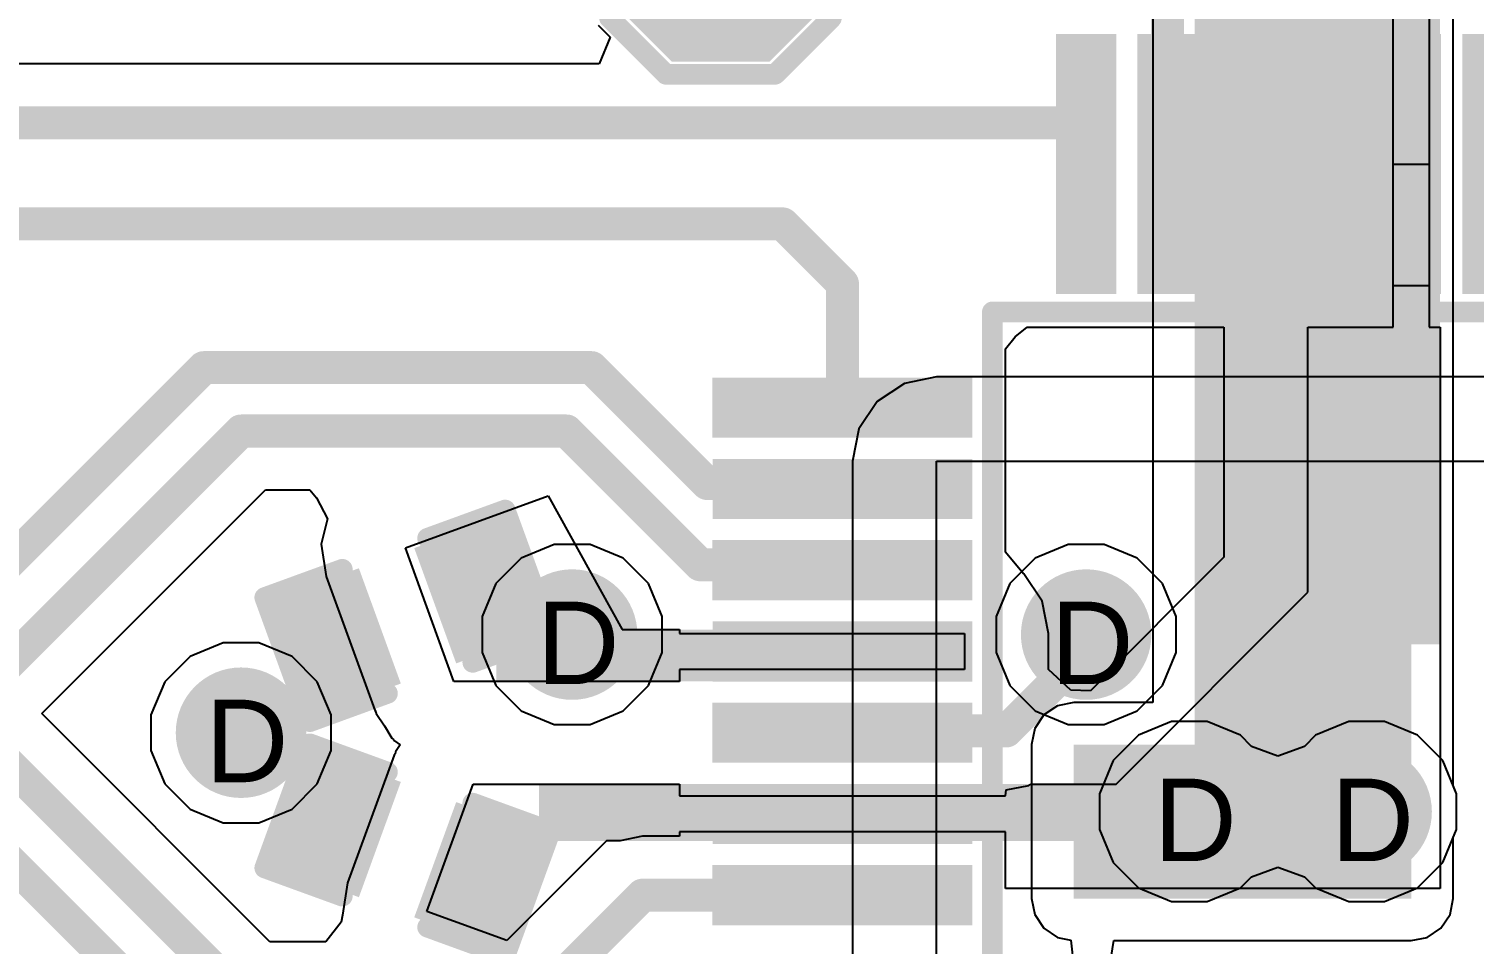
# Model space of a CAD drawing. Header units: inches. Extents: x 0 to 5032, y 0 to 5323.
# Drawn here: x 153.42 to 162.31, y 41.96 to 47.59 of the extents above; entities that cross this region are included whole.
import ezdxf

# ---------------------------------------------------------------- set-up
doc = ezdxf.new("R2010")
doc.units = ezdxf.units.IN
for name, color, linetype in [('Bottom Layer', 5, 'Continuous'), ('Bottom Solder', 6, 'Continuous'), ('Drill Drawing', 1, 'Continuous'), ('Layer 1', 16, 'Continuous'), ('Layer 2', 76, 'Continuous'), ('Top Layer', 1, 'Continuous'), ('Top Overlay', 2, 'Continuous'), ('Top Paste', 8, 'Continuous'), ('Top Solder', 216, 'Continuous'), ('Via Holes', 16, 'Continuous')]:
    doc.layers.add(name, color=color, linetype=linetype)
doc.styles.add('Arial', font='', dxfattribs={"height": 0.2})
doc.styles.get('Arial').set_extended_font_data('Arial')

# ---------------------------------------------------------------- blocks, each defined once
blk = doc.blocks.new('C___0402_30')
at = {"layer": 'Top Layer'}
for points in [[(-0.6985, -0.3175), (-0.6985, 0.3175), (-0.2413, 0.3175), (-0.2413, -0.3175)], [(0.2413, -0.3175), (0.2413, 0.3175), (0.6985, 0.3175), (0.6985, -0.3175)]]:
    blk.add_hatch(color=1, dxfattribs=at).paths.add_polyline_path(points)
at = {"layer": 'Top Paste'}
for points in [[(-0.6985, -0.3175), (-0.6985, 0.3175), (-0.2413, 0.3175), (-0.2413, -0.3175)], [(0.2413, -0.3175), (0.2413, 0.3175), (0.6985, 0.3175), (0.6985, -0.3175)]]:
    blk.add_hatch(color=8, dxfattribs=at).paths.add_polyline_path(points)
at = {"layer": 'Top Solder'}
for points in [[(-0.7585, -0.3775), (-0.7585, 0.3775), (-0.1813, 0.3775), (-0.1813, -0.3775)], [(0.1813, -0.3775), (0.1813, 0.3775), (0.7585, 0.3775), (0.7585, -0.3775)]]:
    blk.add_hatch(color=216, dxfattribs=at).paths.add_polyline_path(points)
at = {"layer": 'Top Overlay'}
for points in [[(-0.7874, 0.4064, 0.127, 0.127, 0), (-0.2794, 0.4064, 0.127, 0.127, 0)], [(-0.7874, 0.4064, 0.127, 0.127, 0), (-0.7874, -0.4064, 0.127, 0.127, 0)], [(0.2794, 0.4064, 0.127, 0.127, 0), (0.7874, 0.4064, 0.127, 0.127, 0)], [(0.7874, 0.4064, 0.127, 0.127, 0), (0.7874, -0.4064, 0.127, 0.127, 0)], [(-0.7874, -0.4064, 0.127, 0.127, 0), (-0.2794, -0.4064, 0.127, 0.127, 0)], [(0.2794, -0.4064, 0.127, 0.127, 0), (0.7874, -0.4064, 0.127, 0.127, 0)]]:
    blk.add_lwpolyline(points, format="xyseb", dxfattribs=at)
for points in [[(-0.8191, 0.4064, 0.0635, 0.0635, 1), (-0.7556, 0.4064, 0.0635, 0.0635, 1)], [(-0.8191, 0.4064, 0.0635, 0.0635, 1), (-0.7556, 0.4064, 0.0635, 0.0635, 1)], [(-0.3111, 0.4064, 0.0635, 0.0635, 1), (-0.2476, 0.4064, 0.0635, 0.0635, 1)], [(0.2476, 0.4064, 0.0635, 0.0635, 1), (0.3111, 0.4064, 0.0635, 0.0635, 1)], [(0.7556, 0.4064, 0.0635, 0.0635, 1), (0.8191, 0.4064, 0.0635, 0.0635, 1)], [(0.7556, 0.4064, 0.0635, 0.0635, 1), (0.8191, 0.4064, 0.0635, 0.0635, 1)], [(-0.8191, -0.4064, 0.0635, 0.0635, 1), (-0.7556, -0.4064, 0.0635, 0.0635, 1)], [(-0.8191, -0.4064, 0.0635, 0.0635, 1), (-0.7556, -0.4064, 0.0635, 0.0635, 1)], [(-0.3111, -0.4064, 0.0635, 0.0635, 1), (-0.2476, -0.4064, 0.0635, 0.0635, 1)], [(0.2476, -0.4064, 0.0635, 0.0635, 1), (0.3111, -0.4064, 0.0635, 0.0635, 1)], [(0.7556, -0.4064, 0.0635, 0.0635, 1), (0.8191, -0.4064, 0.0635, 0.0635, 1)], [(0.7556, -0.4064, 0.0635, 0.0635, 1), (0.8191, -0.4064, 0.0635, 0.0635, 1)]]:
    blk.add_lwpolyline(points, format="xyseb", close=True, dxfattribs=at)
blk = doc.blocks.new('C___0402_41')
at = {"layer": 'Top Layer'}
for points in [[(-0.6985, -0.3175), (-0.6985, 0.3175), (-0.2413, 0.3175), (-0.2413, -0.3175)], [(0.2413, -0.3175), (0.2413, 0.3175), (0.6985, 0.3175), (0.6985, -0.3175)]]:
    blk.add_hatch(color=1, dxfattribs=at).paths.add_polyline_path(points)
at = {"layer": 'Top Paste'}
for points in [[(-0.6985, -0.3175), (-0.6985, 0.3175), (-0.2413, 0.3175), (-0.2413, -0.3175)], [(0.2413, -0.3175), (0.2413, 0.3175), (0.6985, 0.3175), (0.6985, -0.3175)]]:
    blk.add_hatch(color=8, dxfattribs=at).paths.add_polyline_path(points)
at = {"layer": 'Top Solder'}
for points in [[(-0.7585, -0.3775), (-0.7585, 0.3775), (-0.1813, 0.3775), (-0.1813, -0.3775)], [(0.1813, -0.3775), (0.1813, 0.3775), (0.7585, 0.3775), (0.7585, -0.3775)]]:
    blk.add_hatch(color=216, dxfattribs=at).paths.add_polyline_path(points)
at = {"layer": 'Top Overlay'}
for points in [[(-0.7874, -0.4064, 0.127, 0.127, 0), (-0.7874, 0.4064, 0.127, 0.127, 0)], [(-0.7874, 0.4064, 0.127, 0.127, 0), (-0.2794, 0.4064, 0.127, 0.127, 0)], [(0.2794, 0.4064, 0.127, 0.127, 0), (0.7874, 0.4064, 0.127, 0.127, 0)], [(0.7874, -0.4064, 0.127, 0.127, 0), (0.7874, 0.4064, 0.127, 0.127, 0)], [(-0.7874, -0.4064, 0.127, 0.127, 0), (-0.2794, -0.4064, 0.127, 0.127, 0)], [(0.2794, -0.4064, 0.127, 0.127, 0), (0.7874, -0.4064, 0.127, 0.127, 0)]]:
    blk.add_lwpolyline(points, format="xyseb", dxfattribs=at)
for points in [[(-0.8191, 0.4064, 0.0635, 0.0635, 1), (-0.7556, 0.4064, 0.0635, 0.0635, 1)], [(-0.8191, 0.4064, 0.0635, 0.0635, 1), (-0.7556, 0.4064, 0.0635, 0.0635, 1)], [(-0.3111, 0.4064, 0.0635, 0.0635, 1), (-0.2476, 0.4064, 0.0635, 0.0635, 1)], [(0.2476, 0.4064, 0.0635, 0.0635, 1), (0.3111, 0.4064, 0.0635, 0.0635, 1)], [(0.7556, 0.4064, 0.0635, 0.0635, 1), (0.8191, 0.4064, 0.0635, 0.0635, 1)], [(0.7556, 0.4064, 0.0635, 0.0635, 1), (0.8191, 0.4064, 0.0635, 0.0635, 1)], [(-0.8191, -0.4064, 0.0635, 0.0635, 1), (-0.7556, -0.4064, 0.0635, 0.0635, 1)], [(-0.8191, -0.4064, 0.0635, 0.0635, 1), (-0.7556, -0.4064, 0.0635, 0.0635, 1)], [(-0.3111, -0.4064, 0.0635, 0.0635, 1), (-0.2476, -0.4064, 0.0635, 0.0635, 1)], [(0.2476, -0.4064, 0.0635, 0.0635, 1), (0.3111, -0.4064, 0.0635, 0.0635, 1)], [(0.7556, -0.4064, 0.0635, 0.0635, 1), (0.8191, -0.4064, 0.0635, 0.0635, 1)], [(0.7556, -0.4064, 0.0635, 0.0635, 1), (0.8191, -0.4064, 0.0635, 0.0635, 1)]]:
    blk.add_lwpolyline(points, format="xyseb", close=True, dxfattribs=at)
blk = doc.blocks.new('T____________0_5___48')
at = {"layer": 'Top Layer'}
blk.add_hatch(color=1, dxfattribs=at).paths.add_polyline_path([(0.25, 0.5), (-0.25, 0.5), (-0.5, 0.25), (-0.5, -0.25), (-0.25, -0.5), (0.25, -0.5), (0.5, -0.25), (0.5, 0.25)])
at = {"layer": 'Top Paste'}
blk.add_hatch(color=8, dxfattribs=at).paths.add_polyline_path([(0.25, 0.5), (-0.25, 0.5), (-0.5, 0.25), (-0.5, -0.25), (-0.25, -0.5), (0.25, -0.5), (0.5, -0.25), (0.5, 0.25)])
at = {"layer": 'Top Solder'}
blk.add_hatch(color=216, dxfattribs=at).paths.add_polyline_path([(0.3008, 0.6016), (-0.3008, 0.6016), (-0.6016, 0.3008), (-0.6016, -0.3008), (-0.3008, -0.6016), (0.3008, -0.6016), (0.6016, -0.3008), (0.6016, 0.3008)])
at = {"layer": 'Top Overlay'}
for points in [[(-0.3355, 0.6795, 0.127, 0.127, 0), (-0.6819, 0.3332, 0.127, 0.127, 0)], [(0.3365, 0.6795, 0.127, 0.127, 0), (-0.3355, 0.6795, 0.127, 0.127, 0)], [(0.6836, 0.3324, 0.127, 0.127, 0), (0.3365, 0.6795, 0.127, 0.127, 0)], [(-0.6819, 0.3332, 0.127, 0.127, 0), (-0.6819, -0.3341, 0.127, 0.127, 0)], [(0.6836, 0.3324, 0.127, 0.127, 0), (0.6836, -0.3298, 0.127, 0.127, 0)], [(0.6836, -0.3298, 0.127, 0.127, 0), (0.3349, -0.6786, 0.127, 0.127, 0)], [(-0.3374, -0.6786, 0.127, 0.127, 0), (-0.6819, -0.3341, 0.127, 0.127, 0)], [(0.3349, -0.6786, 0.127, 0.127, 0), (-0.3374, -0.6786, 0.127, 0.127, 0)]]:
    blk.add_lwpolyline(points, format="xyseb", dxfattribs=at)
for points in [[(-0.3673, 0.6795, 0.0635, 0.0635, 1), (-0.3038, 0.6795, 0.0635, 0.0635, 1)], [(-0.3673, 0.6795, 0.0635, 0.0635, 1), (-0.3038, 0.6795, 0.0635, 0.0635, 1)], [(0.3047, 0.6795, 0.0635, 0.0635, 1), (0.3682, 0.6795, 0.0635, 0.0635, 1)], [(0.3047, 0.6795, 0.0635, 0.0635, 1), (0.3682, 0.6795, 0.0635, 0.0635, 1)], [(-0.7136, 0.3332, 0.0635, 0.0635, 1), (-0.6501, 0.3332, 0.0635, 0.0635, 1)], [(-0.7136, 0.3332, 0.0635, 0.0635, 1), (-0.6501, 0.3332, 0.0635, 0.0635, 1)], [(0.6519, 0.3324, 0.0635, 0.0635, 1), (0.7154, 0.3324, 0.0635, 0.0635, 1)], [(0.6519, 0.3324, 0.0635, 0.0635, 1), (0.7154, 0.3324, 0.0635, 0.0635, 1)], [(0.6519, -0.3298, 0.0635, 0.0635, 1), (0.7154, -0.3298, 0.0635, 0.0635, 1)], [(0.6519, -0.3298, 0.0635, 0.0635, 1), (0.7154, -0.3298, 0.0635, 0.0635, 1)], [(-0.7136, -0.3341, 0.0635, 0.0635, 1), (-0.6501, -0.3341, 0.0635, 0.0635, 1)], [(-0.7136, -0.3341, 0.0635, 0.0635, 1), (-0.6501, -0.3341, 0.0635, 0.0635, 1)], [(-0.3691, -0.6786, 0.0635, 0.0635, 1), (-0.3056, -0.6786, 0.0635, 0.0635, 1)], [(-0.3691, -0.6786, 0.0635, 0.0635, 1), (-0.3056, -0.6786, 0.0635, 0.0635, 1)], [(0.3031, -0.6786, 0.0635, 0.0635, 1), (0.3666, -0.6786, 0.0635, 0.0635, 1)], [(0.3031, -0.6786, 0.0635, 0.0635, 1), (0.3666, -0.6786, 0.0635, 0.0635, 1)]]:
    blk.add_lwpolyline(points, format="xyseb", close=True, dxfattribs=at)
blk = doc.blocks.new('48_LQFP__7_7__120')
at = {"layer": 'Top Layer'}
for points in [[(-0.1149, 5), (-0.1149, 3.5), (-0.3849, 3.5), (-0.3849, 5)], [(0.385, 4.9999), (0.385, 3.4999), (0.115, 3.4999), (0.115, 4.9999)], [(0.8851, 5), (0.8851, 3.5), (0.6151, 3.5), (0.6151, 5)], [(1.385, 4.9999), (1.385, 3.4999), (1.115, 3.4999), (1.115, 4.9999)], [(1.8851, 5), (1.8851, 3.5), (1.6151, 3.5), (1.6151, 5)], [(2.385, 4.9999), (2.385, 3.4999), (2.115, 3.4999), (2.115, 4.9999)], [(2.8851, 5), (2.8851, 3.5), (2.6151, 3.5), (2.6151, 5)], [(4.9999, 2.8851), (4.9999, 2.6151), (3.4999, 2.6151), (3.4999, 2.8851)], [(4.9999, 2.3849), (4.9999, 2.1149), (3.4999, 2.1149), (3.4999, 2.3849)], [(4.9999, 1.8851), (4.9999, 1.6151), (3.4999, 1.6151), (3.4999, 1.8851)], [(4.9999, 1.3849), (4.9999, 1.1149), (3.4999, 1.1149), (3.4999, 1.3849)], [(4.9999, 0.8851), (4.9999, 0.6151), (3.4999, 0.6151), (3.4999, 0.8851)], [(4.9999, 0.3849), (4.9999, 0.1149), (3.4999, 0.1149), (3.4999, 0.3849)]]:
    blk.add_hatch(color=1, dxfattribs=at).paths.add_polyline_path(points)
at = {"layer": 'Top Paste'}
for points in [[(-0.1149, 5), (-0.1149, 3.5), (-0.3849, 3.5), (-0.3849, 5)], [(0.385, 4.9999), (0.385, 3.4999), (0.115, 3.4999), (0.115, 4.9999)], [(0.8851, 5), (0.8851, 3.5), (0.6151, 3.5), (0.6151, 5)], [(1.385, 4.9999), (1.385, 3.4999), (1.115, 3.4999), (1.115, 4.9999)], [(1.8851, 5), (1.8851, 3.5), (1.6151, 3.5), (1.6151, 5)], [(2.385, 4.9999), (2.385, 3.4999), (2.115, 3.4999), (2.115, 4.9999)], [(2.8851, 5), (2.8851, 3.5), (2.6151, 3.5), (2.6151, 5)], [(4.9999, 2.8851), (4.9999, 2.6151), (3.4999, 2.6151), (3.4999, 2.8851)], [(4.9999, 2.3849), (4.9999, 2.1149), (3.4999, 2.1149), (3.4999, 2.3849)], [(4.9999, 1.8851), (4.9999, 1.6151), (3.4999, 1.6151), (3.4999, 1.8851)], [(4.9999, 1.3849), (4.9999, 1.1149), (3.4999, 1.1149), (3.4999, 1.3849)], [(4.9999, 0.8851), (4.9999, 0.6151), (3.4999, 0.6151), (3.4999, 0.8851)], [(4.9999, 0.3849), (4.9999, 0.1149), (3.4999, 0.1149), (3.4999, 0.3849)]]:
    blk.add_hatch(color=8, dxfattribs=at).paths.add_polyline_path(points)
at = {"layer": 'Top Solder'}
for points in [[(-0.0648, 5.05), (-0.0648, 3.45), (-0.4349, 3.45), (-0.4349, 5.05)], [(0.435, 5.0499), (0.435, 3.4498), (0.065, 3.4498), (0.065, 5.0499)], [(0.9352, 5.05), (0.9352, 3.45), (0.5651, 3.45), (0.5651, 5.05)], [(1.435, 5.0499), (1.435, 3.4498), (1.065, 3.4498), (1.065, 5.0499)], [(1.9352, 5.05), (1.9352, 3.45), (1.5651, 3.45), (1.5651, 5.05)], [(2.435, 5.0499), (2.435, 3.4498), (2.065, 3.4498), (2.065, 5.0499)], [(2.9352, 5.05), (2.9352, 3.45), (2.5651, 3.45), (2.5651, 5.05)], [(5.0499, 2.9351), (5.0499, 2.5651), (3.4498, 2.5651), (3.4498, 2.9351)], [(5.0499, 2.4349), (5.0499, 2.0648), (3.4498, 2.0648), (3.4498, 2.4349)], [(5.0499, 1.9351), (5.0499, 1.5651), (3.4498, 1.5651), (3.4498, 1.9351)], [(5.0499, 1.4349), (5.0499, 1.0648), (3.4498, 1.0648), (3.4498, 1.4349)], [(5.0499, 0.9351), (5.0499, 0.5651), (3.4498, 0.5651), (3.4498, 0.9351)], [(5.0499, 0.4349), (5.0499, 0.0648), (3.4498, 0.0648), (3.4498, 0.4349)]]:
    blk.add_hatch(color=216, dxfattribs=at).paths.add_polyline_path(points)
at = {"layer": 'Top Overlay'}
for points in [[(-3.3147, 3.3274, 0.127, 0.127, 0), (3.3401, 3.3274, 0.127, 0.127, 0)], [(3.3401, 3.3274, 0.127, 0.127, 0), (3.3401, 2.5654, 0.127, 0.127, 0)], [(3.3401, 2.8956, 0.127, 0.127, 0), (3.3401, -3.302, 0.127, 0.127, 0)]]:
    blk.add_lwpolyline(points, format="xyseb", dxfattribs=at)
for points in [[(3.3083, 3.3274, 0.0635, 0.0635, 1), (3.3718, 3.3274, 0.0635, 0.0635, 1)], [(3.3083, 3.3274, 0.0635, 0.0635, 1), (3.3718, 3.3274, 0.0635, 0.0635, 1)], [(3.3083, 2.8956, 0.0635, 0.0635, 1), (3.3718, 2.8956, 0.0635, 0.0635, 1)], [(3.3083, 2.5654, 0.0635, 0.0635, 1), (3.3718, 2.5654, 0.0635, 0.0635, 1)]]:
    blk.add_lwpolyline(points, format="xyseb", close=True, dxfattribs=at)

msp = doc.modelspace()

# ---------------------------------------------------------------- hatches: boundary and pattern name
at = {"layer": 'Bottom Layer'}
for points in [[(160.5929, 42.2413), (161.925, 42.2413), (161.925, 49.8856), (160.5929, 49.8856)], [(159.8476, 42.2413), (161.925, 42.2413), (161.925, 43.1887), (159.8476, 43.1887)]]:
    msp.add_hatch(color=5, dxfattribs=at).paths.add_polyline_path(points)
h = msp.add_hatch(color=5, dxfattribs=at)
edge = h.paths.add_edge_path()
edge.add_arc((156.7606, 43.8657), 0.3, 0, 360)
h = msp.add_hatch(color=5, dxfattribs=at)
edge = h.paths.add_edge_path()
edge.add_arc((159.9243, 43.8657), 0.3, 0, 360)
h = msp.add_hatch(color=5, dxfattribs=at)
edge = h.paths.add_edge_path()
edge.add_arc((154.7225, 43.2617), 0.3, 0, 360)
h = msp.add_hatch(color=5, dxfattribs=at)
edge = h.paths.add_edge_path()
edge.add_arc((160.5596, 42.7761), 0.3, 0, 360)
h = msp.add_hatch(color=5, dxfattribs=at)
edge = h.paths.add_edge_path()
edge.add_arc((161.6505, 42.7761), 0.3, 0, 360)
at = {"layer": 'Bottom Solder'}
h = msp.add_hatch(color=6, dxfattribs=at)
edge = h.paths.add_edge_path()
edge.add_arc((156.7606, 43.8657), 0.4016, 0, 360)
h = msp.add_hatch(color=6, dxfattribs=at)
edge = h.paths.add_edge_path()
edge.add_arc((159.9243, 43.8657), 0.4016, 0, 360)
h = msp.add_hatch(color=6, dxfattribs=at)
edge = h.paths.add_edge_path()
edge.add_arc((154.7225, 43.2617), 0.4016, 0, 360)
h = msp.add_hatch(color=6, dxfattribs=at)
edge = h.paths.add_edge_path()
edge.add_arc((160.5596, 42.7761), 0.4016, 0, 360)
h = msp.add_hatch(color=6, dxfattribs=at)
edge = h.paths.add_edge_path()
edge.add_arc((161.6505, 42.7761), 0.4016, 0, 360)
at = {"layer": 'Layer 1'}
h = msp.add_hatch(color=16, dxfattribs=at)
edge = h.paths.add_edge_path()
edge.add_arc((156.7606, 43.8657), 0.3, 0, 360)
h = msp.add_hatch(color=16, dxfattribs=at)
edge = h.paths.add_edge_path()
edge.add_arc((159.9243, 43.8657), 0.3, 0, 360)
h = msp.add_hatch(color=16, dxfattribs=at)
edge = h.paths.add_edge_path()
edge.add_arc((154.7225, 43.2617), 0.3, 0, 360)
h = msp.add_hatch(color=16, dxfattribs=at)
edge = h.paths.add_edge_path()
edge.add_arc((160.5596, 42.7761), 0.3, 0, 360)
h = msp.add_hatch(color=16, dxfattribs=at)
edge = h.paths.add_edge_path()
edge.add_arc((161.6505, 42.7761), 0.3, 0, 360)
at = {"layer": 'Layer 2'}
h = msp.add_hatch(color=76, dxfattribs=at)
edge = h.paths.add_edge_path()
edge.add_arc((156.7606, 43.8657), 0.3, 0, 360)
h = msp.add_hatch(color=76, dxfattribs=at)
edge = h.paths.add_edge_path()
edge.add_arc((159.9243, 43.8657), 0.3, 0, 360)
h = msp.add_hatch(color=76, dxfattribs=at)
edge = h.paths.add_edge_path()
edge.add_arc((154.7225, 43.2617), 0.3, 0, 360)
h = msp.add_hatch(color=76, dxfattribs=at)
edge = h.paths.add_edge_path()
edge.add_arc((160.5596, 42.7761), 0.3, 0, 360)
h = msp.add_hatch(color=76, dxfattribs=at)
edge = h.paths.add_edge_path()
edge.add_arc((161.6505, 42.7761), 0.3, 0, 360)
at = {"layer": 'Top Layer'}
for points in [[(161.7472, 43.8049), (162.1028, 43.8049), (162.1028, 48.2092), (161.7472, 48.2092)], [(156.2939, 43.5775), (159.1746, 43.5775), (159.1746, 43.8966), (156.2939, 43.8966)], [(156.5563, 42.5958), (160.7893, 42.5958), (160.7893, 42.9456), (156.5563, 42.9456)]]:
    msp.add_hatch(color=1, dxfattribs=at).paths.add_polyline_path(points)
h = msp.add_hatch(color=1, dxfattribs=at)
edge = h.paths.add_edge_path()
edge.add_arc((156.7606, 43.8657), 0.3, 0, 360)
h = msp.add_hatch(color=1, dxfattribs=at)
edge = h.paths.add_edge_path()
edge.add_arc((159.9243, 43.8657), 0.3, 0, 360)
h = msp.add_hatch(color=1, dxfattribs=at)
edge = h.paths.add_edge_path()
edge.add_arc((154.7225, 43.2617), 0.3, 0, 360)
h = msp.add_hatch(color=1, dxfattribs=at)
edge = h.paths.add_edge_path()
edge.add_arc((160.5596, 42.7761), 0.3, 0, 360)
h = msp.add_hatch(color=1, dxfattribs=at)
edge = h.paths.add_edge_path()
edge.add_arc((161.6505, 42.7761), 0.3, 0, 360)
at = {"layer": 'Top Solder'}
h = msp.add_hatch(color=216, dxfattribs=at)
edge = h.paths.add_edge_path()
edge.add_arc((156.7606, 43.8657), 0.4016, 0, 360)
h = msp.add_hatch(color=216, dxfattribs=at)
edge = h.paths.add_edge_path()
edge.add_arc((159.9243, 43.8657), 0.4016, 0, 360)
h = msp.add_hatch(color=216, dxfattribs=at)
edge = h.paths.add_edge_path()
edge.add_arc((154.7225, 43.2617), 0.4016, 0, 360)
h = msp.add_hatch(color=216, dxfattribs=at)
edge = h.paths.add_edge_path()
edge.add_arc((160.5596, 42.7761), 0.4016, 0, 360)
h = msp.add_hatch(color=216, dxfattribs=at)
edge = h.paths.add_edge_path()
edge.add_arc((161.6505, 42.7761), 0.4016, 0, 360)
at = {"layer": 'Via Holes'}
h = msp.add_hatch(color=7, dxfattribs=at)
edge = h.paths.add_edge_path()
edge.add_arc((156.7606, 43.8657), 0.15, 0, 360)
h = msp.add_hatch(color=7, dxfattribs=at)
edge = h.paths.add_edge_path()
edge.add_arc((159.9243, 43.8657), 0.15, 0, 360)
h = msp.add_hatch(color=7, dxfattribs=at)
edge = h.paths.add_edge_path()
edge.add_arc((154.7225, 43.2617), 0.15, 0, 360)
h = msp.add_hatch(color=7, dxfattribs=at)
edge = h.paths.add_edge_path()
edge.add_arc((160.5596, 42.7761), 0.15, 0, 360)
h = msp.add_hatch(color=7, dxfattribs=at)
edge = h.paths.add_edge_path()
edge.add_arc((161.6505, 42.7761), 0.15, 0, 360)

# ---------------------------------------------------------------- linework, layer by layer
at = {"layer": 'Bottom Layer'}
for p, q in [((162.184, 43.1887), (162.184, 49.8856)), ((160.3339, 48.1714), (160.3339, 43.4477)), ((156.6504, 44.4197), (156.4468, 44.3353)), ((156.8708, 44.4197), (156.6504, 44.4197)), ((157.0744, 44.3353), (156.8708, 44.4197)), ((156.4468, 44.3353), (156.2909, 44.1795)), ((157.2303, 44.1795), (157.0744, 44.3353)), ((156.2909, 44.1795), (156.2066, 43.9759)), ((157.3146, 43.9759), (157.2303, 44.1795)), ((156.2066, 43.9759), (156.2066, 43.7555)), ((157.3146, 43.7555), (157.3146, 43.9759)), ((156.2066, 43.7555), (156.2909, 43.5518)), ((157.2303, 43.5518), (157.3146, 43.7555)), ((156.2909, 43.5518), (156.4468, 43.396)), ((157.0744, 43.396), (157.2303, 43.5518)), ((159.7485, 43.428), (159.6645, 43.3718)), ((159.8476, 43.4477), (159.7485, 43.428)), ((160.3339, 43.4477), (159.8476, 43.4477)), ((156.4468, 43.396), (156.6504, 43.3117)), ((156.8708, 43.3117), (157.0744, 43.396)), ((159.6645, 43.3718), (159.6083, 43.2878)), ((156.6504, 43.3117), (156.8708, 43.3117)), ((159.6083, 43.2878), (159.5886, 43.1887)), ((159.5886, 43.1887), (159.5886, 42.2413)), ((162.184, 42.9359), (162.184, 43.1887)), ((162.2045, 42.8863), (162.184, 42.9359)), ((162.2045, 42.6659), (162.2045, 42.8863)), ((162.184, 42.6163), (162.2045, 42.6659)), ((162.184, 42.2413), (162.184, 42.6163)), ((159.5886, 42.2413), (159.6083, 42.1422)), ((162.1643, 42.1422), (162.184, 42.2413)), ((159.6083, 42.1422), (159.6645, 42.0581)), ((162.1081, 42.0581), (162.1643, 42.1422)), ((159.6645, 42.0581), (159.7485, 42.002)), ((159.7485, 42.002), (159.8292, 41.9859)), ((159.8292, 41.9859), (159.8475, 41.8157)), ((161.925, 41.9823), (162.0241, 42.002)), ((162.0241, 42.002), (162.1081, 42.0581)), ((160.0679, 41.8157), (160.095, 41.9823)), ((160.095, 41.9823), (161.925, 41.9823))]:
    msp.add_line(p, q, dxfattribs=at)
at = {"layer": 'Layer 1'}
for p, q in [((156.6504, 44.4197), (156.4468, 44.3353)), ((156.8708, 44.4197), (156.6504, 44.4197)), ((157.0744, 44.3353), (156.8708, 44.4197)), ((156.4468, 44.3353), (156.2909, 44.1795)), ((157.2303, 44.1795), (157.0744, 44.3353)), ((156.2909, 44.1795), (156.2066, 43.9759)), ((157.3146, 43.9759), (157.2303, 44.1795)), ((156.2066, 43.9759), (156.2066, 43.7555)), ((157.3146, 43.7555), (157.3146, 43.9759)), ((156.2066, 43.7555), (156.2909, 43.5518)), ((157.2303, 43.5518), (157.3146, 43.7555)), ((156.2909, 43.5518), (156.4468, 43.396)), ((157.0744, 43.396), (157.2303, 43.5518)), ((156.4468, 43.396), (156.6504, 43.3117)), ((156.8708, 43.3117), (157.0744, 43.396)), ((160.4494, 43.3301), (160.2457, 43.2458)), ((160.6697, 43.3301), (160.4494, 43.3301)), ((160.8734, 43.2458), (160.6697, 43.3301)), ((161.5403, 43.3301), (161.3367, 43.2458)), ((161.7607, 43.3301), (161.5403, 43.3301)), ((161.9643, 43.2458), (161.7607, 43.3301)), ((156.6504, 43.3117), (156.8708, 43.3117)), ((160.2457, 43.2458), (160.0899, 43.0899)), ((160.942, 43.1771), (160.8734, 43.2458)), ((161.3367, 43.2458), (161.268, 43.1771)), ((162.1202, 43.0899), (161.9643, 43.2458)), ((161.105, 43.1176), (160.942, 43.1771)), ((161.268, 43.1771), (161.105, 43.1176)), ((160.0899, 43.0899), (160.0056, 42.8863)), ((162.2045, 42.8863), (162.1202, 43.0899)), ((160.0056, 42.8863), (160.0056, 42.6659)), ((162.2045, 42.6659), (162.2045, 42.8863)), ((160.0056, 42.6659), (160.0899, 42.4623)), ((162.1202, 42.4623), (162.2045, 42.6659)), ((160.0899, 42.4623), (160.2457, 42.3064)), ((160.942, 42.3751), (161.105, 42.4346)), ((161.105, 42.4346), (161.268, 42.3751)), ((161.9643, 42.3064), (162.1202, 42.4623)), ((160.8734, 42.3064), (160.942, 42.3751)), ((161.268, 42.3751), (161.3367, 42.3064)), ((160.2457, 42.3064), (160.4494, 42.2221)), ((160.6697, 42.2221), (160.8734, 42.3064)), ((161.3367, 42.3064), (161.5403, 42.2221)), ((161.7607, 42.2221), (161.9643, 42.3064)), ((160.4494, 42.2221), (160.6697, 42.2221)), ((161.5403, 42.2221), (161.7607, 42.2221))]:
    msp.add_line(p, q, dxfattribs=at)
at = {"layer": 'Layer 2'}
for p, q in [((158.8058, 45.4118), (158.6378, 45.2995)), ((159.004, 45.4512), (158.8058, 45.4118)), ((162.553, 45.4512), (159.004, 45.4512)), ((158.6378, 45.2995), (158.5255, 45.1314)), ((158.5255, 45.1314), (158.486, 44.9332)), ((158.486, 44.9332), (158.486, 36.4492)), ((159.004, 36.4492), (159.004, 44.9332)), ((159.004, 44.9332), (162.7886, 44.9332)), ((159.8141, 44.4197), (159.6105, 44.3353)), ((160.0345, 44.4197), (159.8141, 44.4197)), ((160.2381, 44.3353), (160.0345, 44.4197)), ((159.6105, 44.3353), (159.4546, 44.1795)), ((160.394, 44.1795), (160.2381, 44.3353)), ((159.4546, 44.1795), (159.3703, 43.9759)), ((160.4783, 43.9759), (160.394, 44.1795)), ((159.3703, 43.9759), (159.3703, 43.7555)), ((160.4783, 43.7555), (160.4783, 43.9759)), ((154.6123, 43.8157), (154.4087, 43.7313)), ((154.8327, 43.8157), (154.6123, 43.8157)), ((155.0364, 43.7313), (154.8327, 43.8157)), ((154.4087, 43.7313), (154.2529, 43.5755)), ((155.1922, 43.5755), (155.0364, 43.7313)), ((159.3703, 43.7555), (159.4546, 43.5518)), ((160.394, 43.5518), (160.4783, 43.7555)), ((154.2529, 43.5755), (154.1685, 43.3719)), ((155.2765, 43.3719), (155.1922, 43.5755)), ((159.4546, 43.5518), (159.6105, 43.396)), ((160.2381, 43.396), (160.394, 43.5518)), ((154.1685, 43.3719), (154.1685, 43.1515)), ((155.2765, 43.1515), (155.2765, 43.3719)), ((159.6105, 43.396), (159.8141, 43.3117)), ((160.0345, 43.3117), (160.2381, 43.396)), ((159.8141, 43.3117), (160.0345, 43.3117)), ((154.1685, 43.1515), (154.2529, 42.9479)), ((155.1922, 42.9479), (155.2765, 43.1515)), ((154.2529, 42.9479), (154.4087, 42.792)), ((155.0364, 42.792), (155.1922, 42.9479)), ((154.4087, 42.792), (154.6123, 42.7077)), ((154.8327, 42.7077), (155.0364, 42.792)), ((154.6123, 42.7077), (154.8327, 42.7077))]:
    msp.add_line(p, q, dxfattribs=at)
at = {"layer": 'Top Layer'}
for p, q in [((161.8135, 46.0114), (161.8135, 47.7654)), ((162.0355, 47.7654), (162.0355, 46.0114)), ((156.9204, 47.6163), (156.9947, 47.542)), ((156.9947, 47.542), (156.9267, 47.3778)), ((156.9267, 47.3778), (151.3361, 47.3778)), ((161.8135, 45.7574), (161.8135, 46.7614)), ((161.8135, 46.7614), (162.0355, 46.7614)), ((162.0355, 46.7614), (162.0355, 45.7574)), ((162.0355, 46.0114), (161.8135, 46.0114)), ((159.4879, 45.6982), (159.562, 45.7574)), ((159.562, 45.7574), (160.7716, 45.7574)), ((160.7716, 45.7574), (160.7716, 44.3412)), ((161.2895, 44.1267), (161.2895, 45.7574)), ((161.2895, 45.7574), (161.8135, 45.7574)), ((162.0355, 45.7574), (162.1028, 45.7574)), ((162.1028, 45.7574), (162.1028, 42.3031)), ((159.4284, 45.6239), (159.4879, 45.6982)), ((159.4284, 45.1506), (159.4284, 45.6239)), ((159.4286, 45.1506), (159.4284, 45.1506)), ((159.4286, 44.3726), (159.4286, 45.1506)), ((153.4962, 43.3794), (154.8727, 44.7559)), ((154.8727, 44.7559), (155.1454, 44.7559)), ((155.1454, 44.7559), (155.1876, 44.7073)), ((155.1876, 44.7073), (155.255, 44.5781)), ((155.7343, 44.3993), (156.6122, 44.7188)), ((156.6122, 44.7188), (157.0694, 43.8966)), ((155.255, 44.5781), (155.2168, 44.4219)), ((155.2168, 44.4219), (155.2476, 44.2221)), ((156.0334, 43.5775), (155.7343, 44.3993)), ((159.5387, 44.2404), (159.4286, 44.3726)), ((160.7716, 44.3412), (159.9501, 43.5197)), ((155.2476, 44.2221), (155.5467, 43.4003)), ((159.5408, 44.2389), (159.5387, 44.2404)), ((159.6531, 44.0709), (159.5408, 44.2389)), ((160.1085, 42.9456), (161.2895, 44.1267)), ((159.6925, 43.8727), (159.6531, 44.0709)), ((157.0694, 43.8966), (157.4204, 43.8966)), ((157.4204, 43.8966), (157.4204, 43.8727)), ((157.4204, 43.8727), (159.1746, 43.8727)), ((159.1746, 43.8727), (159.1746, 43.6507)), ((159.6925, 43.6507), (159.6925, 43.8727)), ((159.1746, 43.6507), (157.4204, 43.6507)), ((157.4204, 43.6507), (157.4204, 43.5775)), ((159.829, 43.5244), (159.6925, 43.6507)), ((157.3555, 43.5775), (156.0334, 43.5775)), ((157.4204, 43.5775), (157.3555, 43.5775)), ((159.9501, 43.5197), (159.829, 43.5244)), ((154.9008, 41.9749), (153.4962, 43.3794)), ((155.5467, 43.4003), (155.5526, 43.3905)), ((155.5526, 43.3905), (155.5549, 43.3793)), ((155.5549, 43.3793), (155.6048, 43.3045)), ((155.6048, 43.3045), (155.6515, 43.2276)), ((155.6515, 43.2276), (155.6608, 43.2208)), ((155.6608, 43.2208), (155.6671, 43.2112)), ((155.6671, 43.2112), (155.7021, 43.1879)), ((155.6726, 43.1438), (155.6704, 43.1326)), ((155.7021, 43.1879), (155.6726, 43.1438)), ((155.6645, 43.1228), (155.3789, 42.3383)), ((155.6704, 43.1326), (155.6645, 43.1228)), ((155.8656, 42.1612), (156.1512, 42.9456)), ((156.1512, 42.9456), (157.4204, 42.9456)), ((157.4204, 42.9456), (157.4204, 42.8727)), ((159.4284, 42.8727), (159.4329, 42.9101)), ((159.4329, 42.9101), (159.5717, 42.9377)), ((159.5717, 42.9377), (159.5835, 42.9456)), ((159.5835, 42.9456), (160.1085, 42.9456)), ((157.4204, 42.8727), (159.4284, 42.8727)), ((157.1939, 42.6243), (157.0552, 42.5967)), ((157.4204, 42.6243), (157.1939, 42.6243)), ((157.1939, 42.6243), (157.1939, 42.6243)), ((159.4284, 42.6507), (157.4204, 42.6507)), ((157.4204, 42.6507), (157.4204, 42.6243)), ((159.4284, 42.3031), (159.4284, 42.6507)), ((156.972, 42.5958), (156.3581, 41.9819)), ((157.0539, 42.5958), (156.972, 42.5958)), ((157.0552, 42.5967), (157.0539, 42.5958)), ((155.3789, 42.3383), (155.3482, 42.1386)), ((162.1028, 42.3031), (159.4284, 42.3031)), ((155.3393, 42.0961), (155.2442, 41.9749)), ((155.3482, 42.1386), (155.3393, 42.0961)), ((156.3581, 41.9819), (155.8656, 42.1612)), ((155.2442, 41.9749), (154.9008, 41.9749))]:
    msp.add_line(p, q, dxfattribs=at)
for points in [[(160.4246, 46.7614, 0.2032, 0.2032, 0), (160.4246, 48.4581, 0.2032, 0.2032, 0)], [(150.9152, 47.0152, 0.2032, 0.2032, 0), (159.8909, 47.0152, 0.2032, 0.2032, 0)], [(159.8909, 47.0152, 0.2032, 0.2032, 0), (159.9243, 46.9818, 0.2032, 0.2032, 0)], [(159.9243, 46.7614, 0.2032, 0.2032, 0), (159.9243, 46.9818, 0.2032, 0.2032, 0)], [(152.1723, 46.3931, 0.2032, 0.2032, 0), (158.0562, 46.3931, 0.2032, 0.2032, 0)], [(158.0562, 46.3931, 0.2032, 0.2032, 0), (158.4244, 46.0249, 0.2032, 0.2032, 0)], [(158.4244, 45.2617, 0.2032, 0.2032, 0), (158.4244, 46.0249, 0.2032, 0.2032, 0)], [(153.093, 44.1082, 0.2032, 0.2032, 0), (154.4933, 45.5084, 0.2032, 0.2032, 0)], [(154.4933, 45.5084, 0.2032, 0.2032, 0), (156.8799, 45.5084, 0.2032, 0.2032, 0)], [(156.8799, 45.5084, 0.2032, 0.2032, 0), (157.5934, 44.795, 0.2032, 0.2032, 0)], [(153.2362, 43.6322, 0.2032, 0.2032, 0), (154.7225, 45.1185, 0.2032, 0.2032, 0)], [(154.7225, 45.1185, 0.2032, 0.2032, 0), (156.7263, 45.1185, 0.2032, 0.2032, 0)], [(156.7263, 45.1185, 0.2032, 0.2032, 0), (157.5497, 44.2951, 0.2032, 0.2032, 0)], [(157.5934, 44.795, 0.2032, 0.2032, 0), (158.3912, 44.795, 0.2032, 0.2032, 0)], [(158.3912, 44.795, 0.2032, 0.2032, 0), (158.4246, 44.7616, 0.2032, 0.2032, 0)], [(157.5497, 44.2951, 0.2032, 0.2032, 0), (158.391, 44.2951, 0.2032, 0.2032, 0)], [(158.391, 44.2951, 0.2032, 0.2032, 0), (158.4244, 44.2617, 0.2032, 0.2032, 0)], [(159.9243, 43.7641, 0.2032, 0.2032, 0), (159.9243, 43.8657, 0.2032, 0.2032, 0)], [(159.4329, 43.2727, 0.2032, 0.2032, 0), (159.9243, 43.7641, 0.2032, 0.2032, 0)], [(158.4244, 43.2617, 0.2032, 0.2032, 0), (158.4354, 43.2727, 0.2032, 0.2032, 0)], [(158.4354, 43.2727, 0.2032, 0.2032, 0), (159.4329, 43.2727, 0.2032, 0.2032, 0)], [(153.2362, 43.1267, 0.2032, 0.2032, 0), (154.7506, 41.6123, 0.2032, 0.2032, 0)], [(153.093, 42.6797, 0.2032, 0.2032, 0), (154.5202, 41.2525, 0.2032, 0.2032, 0)], [(156.5446, 41.6123, 0.2032, 0.2032, 0), (157.1939, 42.2617, 0.2032, 0.2032, 0)], [(157.1939, 42.2617, 0.2032, 0.2032, 0), (158.4244, 42.2617, 0.2032, 0.2032, 0)]]:
    msp.add_lwpolyline(points, format="xyseb", dxfattribs=at)
for points in [[(159.8401, 47.0152, 0.1016, 0.1016, 1), (159.9417, 47.0152, 0.1016, 0.1016, 1)], [(159.8401, 47.0152, 0.1016, 0.1016, 1), (159.9417, 47.0152, 0.1016, 0.1016, 1)], [(159.8735, 46.9818, 0.1016, 0.1016, 1), (159.9751, 46.9818, 0.1016, 0.1016, 1)], [(159.8735, 46.9818, 0.1016, 0.1016, 1), (159.9751, 46.9818, 0.1016, 0.1016, 1)], [(159.8735, 46.7614, 0.1016, 0.1016, 1), (159.9751, 46.7614, 0.1016, 0.1016, 1)], [(160.3738, 46.7614, 0.1016, 0.1016, 1), (160.4754, 46.7614, 0.1016, 0.1016, 1)], [(158.0054, 46.3931, 0.1016, 0.1016, 1), (158.107, 46.3931, 0.1016, 0.1016, 1)], [(158.0054, 46.3931, 0.1016, 0.1016, 1), (158.107, 46.3931, 0.1016, 0.1016, 1)], [(158.3736, 46.0249, 0.1016, 0.1016, 1), (158.4752, 46.0249, 0.1016, 0.1016, 1)], [(158.3736, 46.0249, 0.1016, 0.1016, 1), (158.4752, 46.0249, 0.1016, 0.1016, 1)], [(154.4425, 45.5084, 0.1016, 0.1016, 1), (154.5441, 45.5084, 0.1016, 0.1016, 1)], [(154.4425, 45.5084, 0.1016, 0.1016, 1), (154.5441, 45.5084, 0.1016, 0.1016, 1)], [(156.8291, 45.5084, 0.1016, 0.1016, 1), (156.9307, 45.5084, 0.1016, 0.1016, 1)], [(156.8291, 45.5084, 0.1016, 0.1016, 1), (156.9307, 45.5084, 0.1016, 0.1016, 1)], [(158.3736, 45.2617, 0.1016, 0.1016, 1), (158.4752, 45.2617, 0.1016, 0.1016, 1)], [(154.6717, 45.1185, 0.1016, 0.1016, 1), (154.7733, 45.1185, 0.1016, 0.1016, 1)], [(154.6717, 45.1185, 0.1016, 0.1016, 1), (154.7733, 45.1185, 0.1016, 0.1016, 1)], [(156.6755, 45.1185, 0.1016, 0.1016, 1), (156.7771, 45.1185, 0.1016, 0.1016, 1)], [(156.6755, 45.1185, 0.1016, 0.1016, 1), (156.7771, 45.1185, 0.1016, 0.1016, 1)], [(157.5426, 44.795, 0.1016, 0.1016, 1), (157.6442, 44.795, 0.1016, 0.1016, 1)], [(157.5426, 44.795, 0.1016, 0.1016, 1), (157.6442, 44.795, 0.1016, 0.1016, 1)], [(158.3404, 44.795, 0.1016, 0.1016, 1), (158.442, 44.795, 0.1016, 0.1016, 1)], [(158.3404, 44.795, 0.1016, 0.1016, 1), (158.442, 44.795, 0.1016, 0.1016, 1)], [(158.3738, 44.7616, 0.1016, 0.1016, 1), (158.4754, 44.7616, 0.1016, 0.1016, 1)], [(157.4989, 44.2951, 0.1016, 0.1016, 1), (157.6005, 44.2951, 0.1016, 0.1016, 1)], [(157.4989, 44.2951, 0.1016, 0.1016, 1), (157.6005, 44.2951, 0.1016, 0.1016, 1)], [(158.3402, 44.2951, 0.1016, 0.1016, 1), (158.4418, 44.2951, 0.1016, 0.1016, 1)], [(158.3402, 44.2951, 0.1016, 0.1016, 1), (158.4418, 44.2951, 0.1016, 0.1016, 1)], [(158.3736, 44.2617, 0.1016, 0.1016, 1), (158.4752, 44.2617, 0.1016, 0.1016, 1)], [(159.8735, 43.8657, 0.1016, 0.1016, 1), (159.9751, 43.8657, 0.1016, 0.1016, 1)], [(159.8735, 43.7641, 0.1016, 0.1016, 1), (159.9751, 43.7641, 0.1016, 0.1016, 1)], [(159.8735, 43.7641, 0.1016, 0.1016, 1), (159.9751, 43.7641, 0.1016, 0.1016, 1)], [(158.3736, 43.2617, 0.1016, 0.1016, 1), (158.4752, 43.2617, 0.1016, 0.1016, 1)], [(158.3846, 43.2727, 0.1016, 0.1016, 1), (158.4862, 43.2727, 0.1016, 0.1016, 1)], [(158.3846, 43.2727, 0.1016, 0.1016, 1), (158.4862, 43.2727, 0.1016, 0.1016, 1)], [(159.3821, 43.2727, 0.1016, 0.1016, 1), (159.4837, 43.2727, 0.1016, 0.1016, 1)], [(159.3821, 43.2727, 0.1016, 0.1016, 1), (159.4837, 43.2727, 0.1016, 0.1016, 1)], [(157.1431, 42.2617, 0.1016, 0.1016, 1), (157.2447, 42.2617, 0.1016, 0.1016, 1)], [(157.1431, 42.2617, 0.1016, 0.1016, 1), (157.2447, 42.2617, 0.1016, 0.1016, 1)], [(158.3736, 42.2617, 0.1016, 0.1016, 1), (158.4752, 42.2617, 0.1016, 0.1016, 1)]]:
    msp.add_lwpolyline(points, format="xyseb", close=True, dxfattribs=at)

# ---------------------------------------------------------------- block references
for name, p, rotation in [('T____________0_5___48', (157.6744, 47.9933), 180), ('48_LQFP__7_7__120', (162.6744, 42.5115), 90), ('C___0402_30', (155.7475, 43.9811), 20), ('C___0402_41', (155.7475, 42.542), 340)]:
    msp.add_blockref(name, p, dxfattribs=dict(rotation=rotation))

# ---------------------------------------------------------------- texts
at = {"layer": 'Drill Drawing', "style": 'Arial'}
for p in [(156.5405, 43.5609), (159.7042, 43.5609), (154.5025, 42.957), (160.3395, 42.4714), (161.4304, 42.4714)]:
    msp.add_text('D', height=0.508, dxfattribs=at).set_placement(p)

doc.saveas('drawing.dxf')
